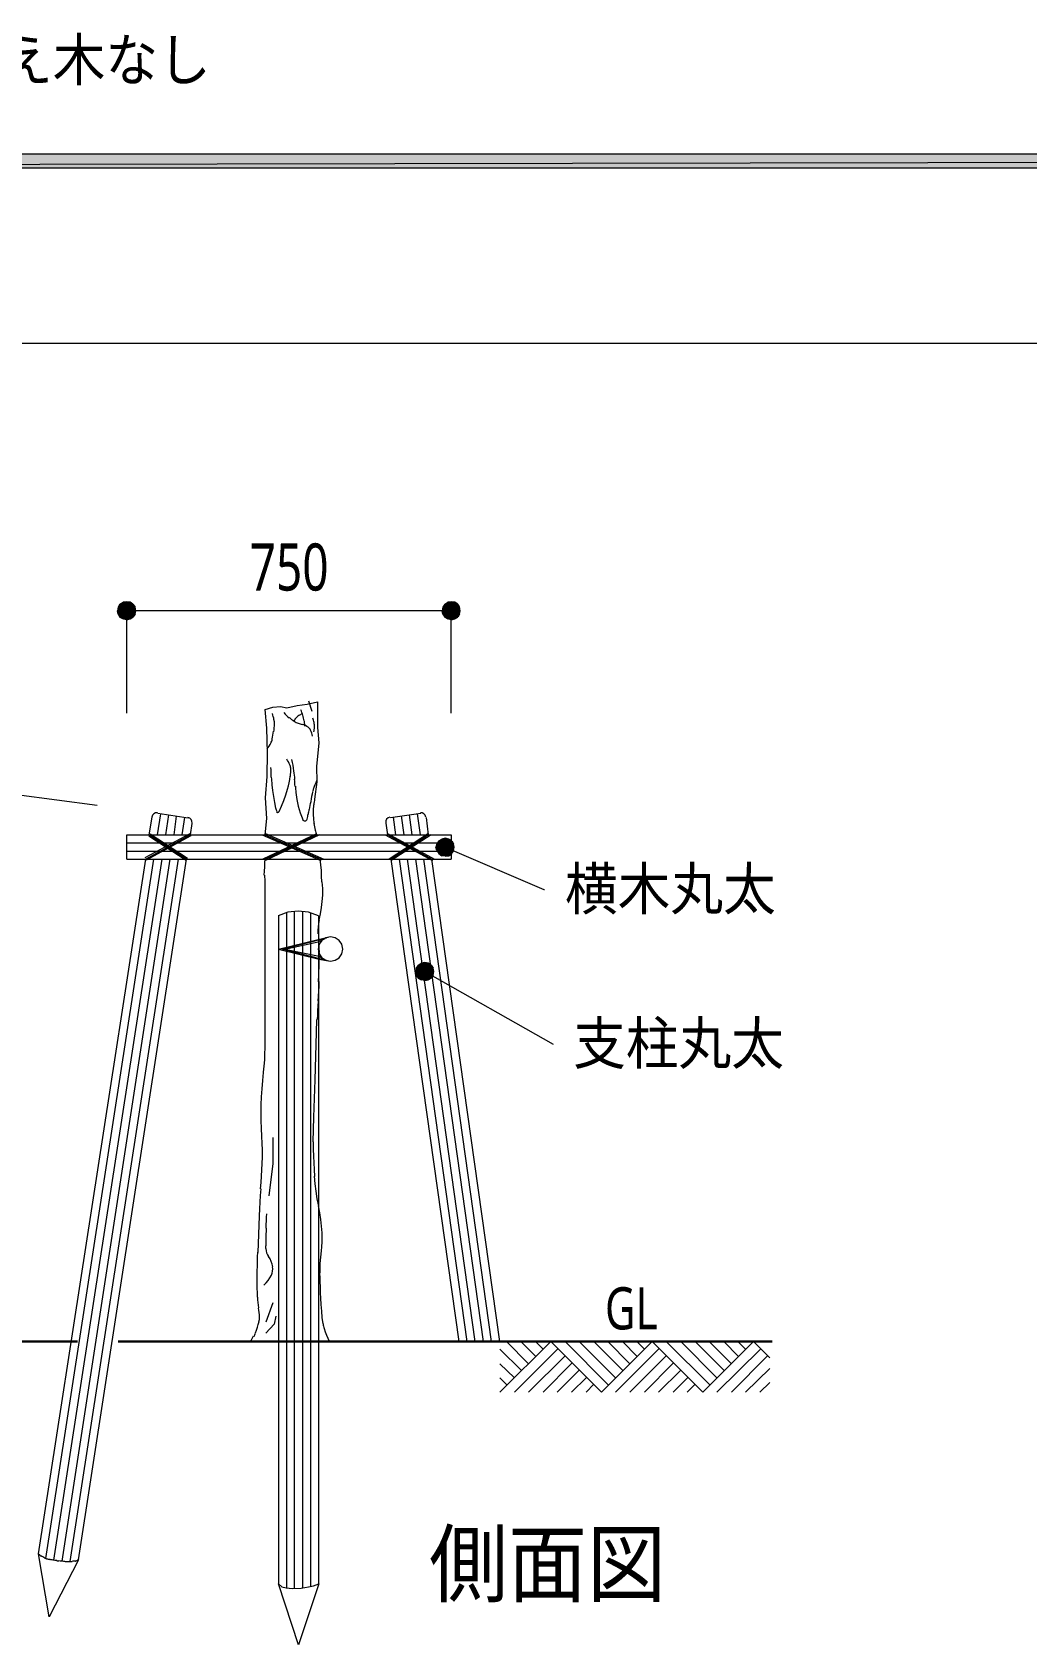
# Model space of a CAD drawing. Header units: millimetres. Extents: x 0 to 420, y 0 to 297.
# Drawn here: x 113.4 to 162.5, y 132.8 to 212.3 of the extents above; entities that cross this region are included whole.
import ezdxf
from ezdxf.enums import TextEntityAlignment as Align

# ---------------------------------------------------------------- set-up
doc = ezdxf.new("R2010")
doc.units = ezdxf.units.MM
doc.styles.add('kst32b', font='NotoSansJP-Variable.ttf')

msp = doc.modelspace()

# ---------------------------------------------------------------- hatches: boundary and pattern name
h = msp.add_hatch(color=7)
h.paths.add_polyline_path([(394.166, 205.634), (394.166, 206.333), (26.183, 205.634), (394.166, 205.634)])
h.paths.add_polyline_path([(394.166, 206.333), (26.183, 205.634), (26.183, 206.333), (394.166, 206.333)])
h = msp.add_hatch(color=7)
h.paths.add_polyline_path([(117.687, 183.959), (117.644, 183.79), (118.089, 183.79), (117.687, 183.959)])
h.paths.add_polyline_path([(117.644, 183.79), (118.089, 183.79), (117.687, 183.621), (117.644, 183.79)])
h.paths.add_polyline_path([(118.089, 183.79), (117.687, 183.621), (117.771, 183.473), (118.089, 183.79)])
h = msp.add_hatch(color=7)
h.paths.add_polyline_path([(118.089, 184.235), (117.92, 184.213), (118.089, 183.79), (118.089, 184.235)])
h.paths.add_polyline_path([(117.92, 184.213), (118.089, 183.79), (117.771, 184.108), (117.92, 184.213)])
h.paths.add_polyline_path([(118.089, 183.79), (117.771, 184.108), (117.687, 183.959), (118.089, 183.79)])
h = msp.add_hatch(color=7)
h.paths.add_polyline_path([(117.771, 183.473), (117.92, 183.388), (118.089, 183.79), (117.771, 183.473)])
h.paths.add_polyline_path([(117.92, 183.388), (118.089, 183.79), (118.089, 183.346), (117.92, 183.388)])
h.paths.add_polyline_path([(118.089, 183.79), (118.089, 183.346), (118.279, 183.388), (118.089, 183.79)])
for points in [[(118.279, 184.213), (118.089, 184.235), (118.089, 183.79), (118.279, 184.213)], [(134.281, 184.213), (134.112, 184.235), (134.112, 183.79), (134.281, 184.213)], [(133.985, 172.529), (133.816, 172.572), (133.816, 172.127), (133.985, 172.529)], [(132.969, 166.412), (132.8, 166.433), (132.8, 165.989), (132.969, 166.412)]]:
    msp.add_hatch(color=7).paths.add_polyline_path(points)
h = msp.add_hatch(color=7)
h.paths.add_polyline_path([(118.554, 183.79), (118.512, 183.959), (118.089, 183.79), (118.554, 183.79)])
h.paths.add_polyline_path([(118.512, 183.959), (118.089, 183.79), (118.406, 184.108), (118.512, 183.959)])
h.paths.add_polyline_path([(118.089, 183.79), (118.406, 184.108), (118.279, 184.213), (118.089, 183.79)])
h = msp.add_hatch(color=7)
h.paths.add_polyline_path([(118.279, 183.388), (118.406, 183.473), (118.089, 183.79), (118.279, 183.388)])
h.paths.add_polyline_path([(118.406, 183.473), (118.089, 183.79), (118.512, 183.621), (118.406, 183.473)])
h.paths.add_polyline_path([(118.089, 183.79), (118.512, 183.621), (118.554, 183.79), (118.089, 183.79)])
h = msp.add_hatch(color=7)
h.paths.add_polyline_path([(133.689, 183.959), (133.668, 183.79), (134.112, 183.79), (133.689, 183.959)])
h.paths.add_polyline_path([(133.668, 183.79), (134.112, 183.79), (133.689, 183.621), (133.668, 183.79)])
h.paths.add_polyline_path([(134.112, 183.79), (133.689, 183.621), (133.795, 183.473), (134.112, 183.79)])
h = msp.add_hatch(color=7)
h.paths.add_polyline_path([(134.112, 184.235), (133.943, 184.213), (134.112, 183.79), (134.112, 184.235)])
h.paths.add_polyline_path([(133.943, 184.213), (134.112, 183.79), (133.795, 184.108), (133.943, 184.213)])
h.paths.add_polyline_path([(134.112, 183.79), (133.795, 184.108), (133.689, 183.959), (134.112, 183.79)])
h = msp.add_hatch(color=7)
h.paths.add_polyline_path([(133.795, 183.473), (133.943, 183.388), (134.112, 183.79), (133.795, 183.473)])
h.paths.add_polyline_path([(133.943, 183.388), (134.112, 183.79), (134.112, 183.346), (133.943, 183.388)])
h.paths.add_polyline_path([(134.112, 183.79), (134.112, 183.346), (134.281, 183.388), (134.112, 183.79)])
h = msp.add_hatch(color=7)
h.paths.add_polyline_path([(134.557, 183.79), (134.514, 183.959), (134.112, 183.79), (134.557, 183.79)])
h.paths.add_polyline_path([(134.514, 183.959), (134.112, 183.79), (134.429, 184.108), (134.514, 183.959)])
h.paths.add_polyline_path([(134.112, 183.79), (134.429, 184.108), (134.281, 184.213), (134.112, 183.79)])
h = msp.add_hatch(color=7)
h.paths.add_polyline_path([(134.281, 183.388), (134.429, 183.473), (134.112, 183.79), (134.281, 183.388)])
h.paths.add_polyline_path([(134.429, 183.473), (134.112, 183.79), (134.514, 183.621), (134.429, 183.473)])
h.paths.add_polyline_path([(134.112, 183.79), (134.514, 183.621), (134.557, 183.79), (134.112, 183.79)])
h = msp.add_hatch(color=7)
h.paths.add_polyline_path([(133.392, 172.297), (133.35, 172.127), (133.816, 172.127), (133.392, 172.297)])
h.paths.add_polyline_path([(133.35, 172.127), (133.816, 172.127), (133.392, 171.958), (133.35, 172.127)])
h.paths.add_polyline_path([(133.816, 172.127), (133.392, 171.958), (133.498, 171.81), (133.816, 172.127)])
h = msp.add_hatch(color=7)
h.paths.add_polyline_path([(133.816, 172.572), (133.646, 172.529), (133.816, 172.127), (133.816, 172.572)])
h.paths.add_polyline_path([(133.646, 172.529), (133.816, 172.127), (133.498, 172.445), (133.646, 172.529)])
h.paths.add_polyline_path([(133.816, 172.127), (133.498, 172.445), (133.392, 172.297), (133.816, 172.127)])
h = msp.add_hatch(color=7)
h.paths.add_polyline_path([(133.498, 171.81), (133.646, 171.704), (133.816, 172.127), (133.498, 171.81)])
h.paths.add_polyline_path([(133.646, 171.704), (133.816, 172.127), (133.816, 171.683), (133.646, 171.704)])
h.paths.add_polyline_path([(133.816, 172.127), (133.816, 171.683), (133.985, 171.704), (133.816, 172.127)])
h = msp.add_hatch(color=7)
h.paths.add_polyline_path([(134.26, 172.127), (134.218, 172.297), (133.816, 172.127), (134.26, 172.127)])
h.paths.add_polyline_path([(134.218, 172.297), (133.816, 172.127), (134.133, 172.445), (134.218, 172.297)])
h.paths.add_polyline_path([(133.816, 172.127), (134.133, 172.445), (133.985, 172.529), (133.816, 172.127)])
h = msp.add_hatch(color=7)
h.paths.add_polyline_path([(133.985, 171.704), (134.133, 171.81), (133.816, 172.127), (133.985, 171.704)])
h.paths.add_polyline_path([(134.133, 171.81), (133.816, 172.127), (134.218, 171.958), (134.133, 171.81)])
h.paths.add_polyline_path([(133.816, 172.127), (134.218, 171.958), (134.26, 172.127), (133.816, 172.127)])
h = msp.add_hatch(color=7)
h.paths.add_polyline_path([(132.8, 166.433), (132.63, 166.412), (132.8, 165.989), (132.8, 166.433)])
h.paths.add_polyline_path([(132.63, 166.412), (132.8, 165.989), (132.482, 166.306), (132.63, 166.412)])
h.paths.add_polyline_path([(132.8, 165.989), (132.482, 166.306), (132.376, 166.158), (132.8, 165.989)])
h = msp.add_hatch(color=7)
h.paths.add_polyline_path([(133.244, 165.989), (133.223, 166.158), (132.8, 165.989), (133.244, 165.989)])
h.paths.add_polyline_path([(133.223, 166.158), (132.8, 165.989), (133.117, 166.306), (133.223, 166.158)])
h.paths.add_polyline_path([(132.8, 165.989), (133.117, 166.306), (132.969, 166.412), (132.8, 165.989)])
h = msp.add_hatch(color=7)
h.paths.add_polyline_path([(132.376, 166.158), (132.355, 165.989), (132.8, 165.989), (132.376, 166.158)])
h.paths.add_polyline_path([(132.355, 165.989), (132.8, 165.989), (132.376, 165.82), (132.355, 165.989)])
h.paths.add_polyline_path([(132.8, 165.989), (132.376, 165.82), (132.482, 165.671), (132.8, 165.989)])
h = msp.add_hatch(color=7)
h.paths.add_polyline_path([(132.482, 165.671), (132.63, 165.587), (132.8, 165.989), (132.482, 165.671)])
h.paths.add_polyline_path([(132.63, 165.587), (132.8, 165.989), (132.8, 165.544), (132.63, 165.587)])
h.paths.add_polyline_path([(132.8, 165.989), (132.8, 165.544), (132.969, 165.587), (132.8, 165.989)])
h = msp.add_hatch(color=7)
h.paths.add_polyline_path([(132.969, 165.587), (133.117, 165.671), (132.8, 165.989), (132.969, 165.587)])
h.paths.add_polyline_path([(133.117, 165.671), (132.8, 165.989), (133.223, 165.82), (133.117, 165.671)])
h.paths.add_polyline_path([(132.8, 165.989), (133.223, 165.82), (133.244, 165.989), (132.8, 165.989)])

# ---------------------------------------------------------------- linework, layer by layer
at = {"lineweight": 0}
for points in [[(394.166, 205.634), (394.166, 206.333), (26.183, 205.634)], [(394.166, 206.333), (26.183, 205.634), (26.183, 206.333)], [(117.687, 183.959), (117.644, 183.79), (118.089, 183.79)], [(117.644, 183.79), (118.089, 183.79), (117.687, 183.621)], [(118.089, 183.79), (117.771, 184.108), (117.687, 183.959)], [(118.089, 183.79), (117.687, 183.621), (117.771, 183.473)], [(117.92, 184.213), (118.089, 183.79), (117.771, 184.108)], [(117.771, 183.473), (117.92, 183.388), (118.089, 183.79)], [(118.089, 184.235), (117.92, 184.213), (118.089, 183.79)], [(117.92, 183.388), (118.089, 183.79), (118.089, 183.346)], [(118.279, 184.213), (118.089, 184.235), (118.089, 183.79)], [(118.089, 183.79), (118.406, 184.108), (118.279, 184.213)], [(118.512, 183.959), (118.089, 183.79), (118.406, 184.108)], [(118.554, 183.79), (118.512, 183.959), (118.089, 183.79)], [(118.089, 183.79), (118.089, 183.346), (118.279, 183.388)], [(118.279, 183.388), (118.406, 183.473), (118.089, 183.79)], [(118.406, 183.473), (118.089, 183.79), (118.512, 183.621)], [(118.089, 183.79), (118.512, 183.621), (118.554, 183.79)], [(133.689, 183.959), (133.668, 183.79), (134.112, 183.79)], [(133.668, 183.79), (134.112, 183.79), (133.689, 183.621)], [(134.112, 183.79), (133.795, 184.108), (133.689, 183.959)], [(134.112, 183.79), (133.689, 183.621), (133.795, 183.473)], [(133.943, 184.213), (134.112, 183.79), (133.795, 184.108)], [(133.795, 183.473), (133.943, 183.388), (134.112, 183.79)], [(134.112, 184.235), (133.943, 184.213), (134.112, 183.79)], [(133.943, 183.388), (134.112, 183.79), (134.112, 183.346)], [(134.281, 184.213), (134.112, 184.235), (134.112, 183.79)], [(134.112, 183.79), (134.429, 184.108), (134.281, 184.213)], [(134.514, 183.959), (134.112, 183.79), (134.429, 184.108)], [(134.557, 183.79), (134.514, 183.959), (134.112, 183.79)], [(134.112, 183.79), (134.112, 183.346), (134.281, 183.388)], [(134.281, 183.388), (134.429, 183.473), (134.112, 183.79)], [(134.429, 183.473), (134.112, 183.79), (134.514, 183.621)], [(134.112, 183.79), (134.514, 183.621), (134.557, 183.79)], [(133.392, 172.297), (133.35, 172.127), (133.816, 172.127)], [(133.35, 172.127), (133.816, 172.127), (133.392, 171.958)], [(133.816, 172.127), (133.498, 172.445), (133.392, 172.297)], [(133.816, 172.127), (133.392, 171.958), (133.498, 171.81)], [(133.646, 172.529), (133.816, 172.127), (133.498, 172.445)], [(133.498, 171.81), (133.646, 171.704), (133.816, 172.127)], [(133.816, 172.572), (133.646, 172.529), (133.816, 172.127)], [(133.646, 171.704), (133.816, 172.127), (133.816, 171.683)], [(133.985, 172.529), (133.816, 172.572), (133.816, 172.127)], [(133.816, 172.127), (134.133, 172.445), (133.985, 172.529)], [(134.218, 172.297), (133.816, 172.127), (134.133, 172.445)], [(134.26, 172.127), (134.218, 172.297), (133.816, 172.127)], [(133.816, 172.127), (133.816, 171.683), (133.985, 171.704)], [(133.985, 171.704), (134.133, 171.81), (133.816, 172.127)], [(134.133, 171.81), (133.816, 172.127), (134.218, 171.958)], [(133.816, 172.127), (134.218, 171.958), (134.26, 172.127)], [(132.8, 165.989), (132.482, 166.306), (132.376, 166.158)], [(132.63, 166.412), (132.8, 165.989), (132.482, 166.306)], [(132.8, 166.433), (132.63, 166.412), (132.8, 165.989)], [(132.969, 166.412), (132.8, 166.433), (132.8, 165.989)], [(132.8, 165.989), (133.117, 166.306), (132.969, 166.412)], [(133.223, 166.158), (132.8, 165.989), (133.117, 166.306)], [(132.376, 166.158), (132.355, 165.989), (132.8, 165.989)], [(132.355, 165.989), (132.8, 165.989), (132.376, 165.82)], [(132.8, 165.989), (132.376, 165.82), (132.482, 165.671)], [(132.482, 165.671), (132.63, 165.587), (132.8, 165.989)], [(132.63, 165.587), (132.8, 165.989), (132.8, 165.544)], [(133.244, 165.989), (133.223, 166.158), (132.8, 165.989)], [(132.8, 165.989), (132.8, 165.544), (132.969, 165.587)], [(132.969, 165.587), (133.117, 165.671), (132.8, 165.989)], [(133.117, 165.671), (132.8, 165.989), (133.223, 165.82)], [(132.8, 165.989), (133.223, 165.82), (133.244, 165.989)]]:
    msp.add_lwpolyline(points, close=True, dxfattribs=at)
at = {"lineweight": 13}
for points in [[(394.166, 196.977), (26.183, 196.977)], [(118.11, 178.731), (118.11, 183.79)], [(134.112, 178.731), (134.112, 183.79), (118.11, 183.79)], [(124.926, 172.741), (125.01, 173.546), (124.947, 174.561), (125.032, 175.62), (125.053, 176.784), (125.01, 177.99), (124.926, 178.922), (125.307, 179.028), (125.688, 179.07), (126.005, 179.006), (126.513, 179.112), (127, 179.176), (127.508, 179.303), (127.508, 178.752), (127.508, 178.033), (127.571, 177.271), (127.466, 176.107), (127.487, 175.345), (127.36, 174.498)], [(127.063, 179.345), (127.233, 178.837)], [(125.367, 178.413), (125.351, 178.491), (125.332, 178.569), (125.31, 178.647), (125.286, 178.723)], [(125.362, 177.824), (125.373, 177.918), (125.382, 178.013), (125.387, 178.108), (125.391, 178.203)], [(125.391, 178.215), (125.391, 178.264), (125.388, 178.312), (125.383, 178.36), (125.375, 178.408)], [(125.855, 178.763), (125.915, 178.695), (125.977, 178.629), (126.041, 178.566), (126.108, 178.505)], [(126.124, 178.516), (126.179, 178.47), (126.236, 178.426), (126.295, 178.385), (126.356, 178.346)], [(126.39, 178.416), (126.378, 178.396), (126.366, 178.377), (126.356, 178.356), (126.346, 178.336)], [(126.36, 178.337), (126.454, 178.285), (126.553, 178.24), (126.654, 178.204), (126.759, 178.175)], [(126.444, 178.489), (126.43, 178.471), (126.416, 178.453), (126.402, 178.435), (126.39, 178.416)], [(126.586, 178.616), (126.548, 178.588), (126.511, 178.557), (126.476, 178.524), (126.444, 178.489)], [(126.758, 178.699), (126.713, 178.682), (126.67, 178.663), (126.627, 178.641), (126.586, 178.616)], [(126.792, 178.639), (126.77, 178.708), (126.745, 178.776), (126.719, 178.844), (126.69, 178.91)], [(126.86, 178.357), (126.846, 178.428), (126.83, 178.499), (126.812, 178.569), (126.792, 178.639)], [(126.878, 178.229), (126.874, 178.261), (126.87, 178.293), (126.865, 178.325), (126.86, 178.357)], [(126.89, 178.1), (126.888, 178.133), (126.885, 178.165), (126.882, 178.197), (126.878, 178.229)], [(127.343, 178.271), (127.333, 178.328), (127.32, 178.385), (127.304, 178.441), (127.286, 178.496)], [(127.36, 178.04), (127.359, 178.098), (127.357, 178.156), (127.351, 178.214), (127.343, 178.271)], [(125.213, 177.256), (125.235, 177.302), (125.254, 177.349), (125.27, 177.398), (125.284, 177.447)], [(125.272, 177.468), (125.293, 177.561), (125.312, 177.654), (125.328, 177.748), (125.341, 177.842)], [(127.059, 178.041), (126.989, 178.087), (126.915, 178.126), (126.837, 178.157), (126.756, 178.18)], [(127.169, 177.904), (127.146, 177.944), (127.118, 177.98), (127.086, 178.013), (127.051, 178.042)], [(127.271, 177.609), (127.252, 177.684), (127.229, 177.758), (127.201, 177.83), (127.168, 177.901)], [(127.335, 177.812), (127.34, 177.841), (127.345, 177.869), (127.349, 177.897), (127.352, 177.926)], [(127.352, 177.926), (127.355, 177.954), (127.357, 177.983), (127.359, 178.012), (127.36, 178.04)], [(125.035, 176.972), (125.083, 177.042), (125.129, 177.114), (125.172, 177.187), (125.213, 177.262)], [(125.202, 176.055), (125.204, 175.936), (125.207, 175.818), (125.212, 175.699), (125.218, 175.58)], [(126.148, 176.187), (126.114, 176.261), (126.077, 176.334), (126.037, 176.406), (125.994, 176.475)], [(126.194, 176.027), (126.189, 176.07), (126.181, 176.113), (126.169, 176.154), (126.154, 176.195)], [(126.177, 175.62), (126.188, 175.719), (126.195, 175.82), (126.195, 175.92), (126.191, 176.02)], [(126.351, 175.886), (126.329, 176.028), (126.306, 176.169), (126.281, 176.311), (126.254, 176.452)], [(126.402, 175.47), (126.392, 175.575), (126.381, 175.679), (126.368, 175.783), (126.353, 175.886)], [(125.232, 175.573), (125.238, 175.484), (125.245, 175.396), (125.253, 175.308), (125.263, 175.22)], [(125.259, 175.21), (125.296, 174.919), (125.338, 174.628), (125.384, 174.338), (125.435, 174.049)], [(126.037, 174.995), (126.078, 175.151), (126.113, 175.308), (126.144, 175.466), (126.169, 175.626)], [(126.407, 175.122), (126.401, 175.211), (126.395, 175.299), (126.388, 175.388), (126.381, 175.476)], [(126.423, 175.128), (126.427, 175.053), (126.433, 174.978), (126.439, 174.904), (126.445, 174.829)], [(127.315, 175.022), (127.302, 174.985), (127.291, 174.947), (127.281, 174.909), (127.273, 174.871)], [(127.466, 175.394), (127.426, 175.301), (127.388, 175.207), (127.351, 175.112), (127.315, 175.017)], [(116.65, 174.18), (112.67, 174.71), (107.569, 135.022)], [(125.621, 173.89), (125.743, 174.157), (125.853, 174.43), (125.95, 174.707), (126.036, 174.988)], [(126.447, 174.821), (126.492, 174.481), (126.563, 174.145), (126.66, 173.817), (126.783, 173.496)], [(127.116, 173.983), (127.136, 174.084), (127.155, 174.185), (127.175, 174.286), (127.194, 174.387)], [(127.268, 174.862), (127.245, 174.744), (127.222, 174.625), (127.199, 174.506), (127.176, 174.387)], [(127.367, 174.506), (127.357, 174.432), (127.348, 174.357), (127.34, 174.283), (127.332, 174.208)], [(119.211, 172.741), (119.359, 173.609)], [(119.618, 173.818), (119.522, 173.813), (119.437, 173.774), (119.374, 173.705), (119.341, 173.614)], [(119.613, 172.741), (119.782, 173.778)], [(119.634, 173.8), (121.137, 173.567)], [(120.036, 172.741), (120.184, 173.715)], [(120.438, 172.741), (120.565, 173.651)], [(120.841, 172.741), (120.968, 173.588)], [(121.325, 173.307), (121.32, 173.404), (121.28, 173.488), (121.212, 173.552), (121.121, 173.585)], [(125.441, 174.063), (125.452, 174.019), (125.466, 173.976), (125.485, 173.935), (125.507, 173.895)], [(125.487, 173.876), (125.5, 173.861), (125.516, 173.85), (125.534, 173.843), (125.554, 173.842), (125.574, 173.846), (125.591, 173.854), (125.606, 173.867), (125.617, 173.884)], [(126.777, 173.489), (126.796, 173.458), (126.824, 173.435), (126.858, 173.421), (126.895, 173.419), (126.931, 173.429), (126.961, 173.448), (126.984, 173.476), (126.998, 173.511)], [(127.002, 173.511), (127.015, 173.574), (127.028, 173.636), (127.041, 173.698), (127.054, 173.76)], [(127.061, 173.759), (127.072, 173.816), (127.084, 173.874), (127.095, 173.932), (127.107, 173.989)], [(127.317, 174.211), (127.312, 174.122), (127.307, 174.032), (127.302, 173.942), (127.297, 173.853)], [(127.298, 173.849), (127.301, 173.764), (127.306, 173.679), (127.311, 173.594), (127.318, 173.509)], [(127.312, 173.509), (127.319, 173.455), (127.326, 173.401), (127.334, 173.346), (127.341, 173.292)], [(131.083, 173.607), (130.992, 173.575), (130.923, 173.512), (130.882, 173.428), (130.876, 173.332)], [(131.106, 173.588), (132.609, 173.8)], [(131.382, 172.741), (131.254, 173.609)], [(131.784, 172.741), (131.657, 173.672)], [(132.186, 172.741), (132.059, 173.715)], [(132.588, 172.741), (132.44, 173.778)], [(132.861, 173.611), (132.829, 173.702), (132.766, 173.772), (132.682, 173.813), (132.586, 173.818)], [(132.99, 172.741), (132.884, 173.588)], [(118.11, 171.535), (118.11, 172.741), (134.112, 172.741), (134.112, 171.535)], [(121.221, 172.783), (118.999, 171.598)], [(121.243, 172.741), (119.041, 171.535)], [(121.264, 172.678), (119.062, 171.492)], [(119.19, 172.678), (121.031, 171.492)], [(119.211, 172.741), (121.052, 171.535)], [(119.253, 172.783), (121.095, 171.577)], [(121.243, 172.741), (121.327, 173.292)], [(124.778, 172.741), (127.677, 171.471)], [(127.466, 172.783), (124.82, 171.535)], [(124.926, 172.741), (127.677, 171.535)], [(124.947, 172.805), (127.826, 171.535)], [(127.487, 172.741), (124.947, 171.535)], [(127.614, 172.741), (124.947, 171.471)], [(127.34, 173.299), (127.354, 173.216), (127.369, 173.134), (127.384, 173.052), (127.4, 172.969)], [(127.396, 172.966), (127.411, 172.911), (127.428, 172.856), (127.446, 172.801), (127.466, 172.747)], [(130.852, 172.741), (133.181, 171.471)], [(130.979, 172.741), (130.895, 173.313)], [(130.958, 172.805), (133.287, 171.535)], [(130.979, 172.741), (133.16, 171.535)], [(132.99, 172.805), (131.043, 171.535)], [(132.99, 172.741), (131.149, 171.535)], [(133.117, 172.741), (131.149, 171.471)], [(118.11, 172.339), (134.112, 172.339)], [(118.11, 171.937), (134.112, 171.937)], [(133.816, 172.127), (138.684, 170.032), (138.705, 170.032)], [(115.718, 136.969), (114.279, 134.154), (113.75, 137.266), (119.041, 171.535)], [(114.11, 137.033), (119.444, 171.535)], [(114.512, 136.948), (119.846, 171.535)], [(114.914, 136.906), (120.248, 171.535)], [(115.316, 136.885), (120.65, 171.535)], [(115.718, 136.969), (121.052, 171.535)], [(118.11, 171.535), (134.112, 171.535)], [(124.888, 170.748), (124.9, 170.949), (124.911, 171.15), (124.92, 171.351), (124.928, 171.553)], [(127.719, 170.417), (127.716, 170.698), (127.702, 170.98), (127.677, 171.26), (127.642, 171.54)], [(134.493, 147.743), (131.149, 171.535)], [(134.895, 147.743), (131.551, 171.535)], [(135.297, 147.743), (131.953, 171.535)], [(135.7, 147.743), (132.355, 171.535)], [(136.102, 147.743), (132.757, 171.535)], [(136.504, 147.743), (133.16, 171.535)], [(124.926, 170.508), (124.925, 170.566), (124.923, 170.623), (124.919, 170.681), (124.915, 170.739)], [(124.926, 162.221), (124.926, 164.38), (124.926, 167.894), (124.926, 170.497)], [(127.775, 169.761), (127.783, 169.926), (127.78, 170.092), (127.765, 170.258), (127.739, 170.422)], [(127.599, 168.541), (127.657, 168.844), (127.705, 169.148), (127.744, 169.453), (127.774, 169.76)], [(127.566, 168.735), (127.076, 168.914), (126.566, 168.973), (126.056, 168.914), (125.567, 168.735)], [(127.571, 135.784), (126.577, 132.779), (125.582, 135.784), (125.751, 135.636), (125.963, 135.594), (126.259, 135.551), (126.704, 135.572), (127.063, 135.636), (127.318, 135.678), (127.571, 135.784), (127.571, 168.741)], [(125.582, 168.741), (125.582, 135.784)], [(125.984, 168.889), (125.984, 135.594)], [(126.365, 168.952), (126.365, 135.572)], [(126.767, 168.952), (126.767, 135.594)], [(127.169, 168.889), (127.169, 135.657)], [(127.595, 168.535), (127.564, 168.364), (127.543, 168.192), (127.531, 168.018), (127.53, 167.844)], [(125.582, 167.09), (127.55, 167.576)], [(125.582, 167.09), (127.593, 166.603)], [(127.953, 166.539), (125.751, 167.09), (127.953, 167.661)], [(125.899, 167.09), (127.55, 167.45)], [(125.899, 167.09), (127.593, 166.751)], [(127.55, 167.576), (128.037, 167.682)], [(127.55, 167.45), (127.889, 167.619)], [(127.554, 167.842), (127.56, 167.614), (127.568, 167.385), (127.58, 167.157), (127.595, 166.929)], [(127.592, 166.34), (127.592, 166.487), (127.589, 166.634), (127.583, 166.781), (127.574, 166.928)], [(127.582, 165.675), (127.584, 165.841), (127.586, 166.007), (127.588, 166.172), (127.589, 166.338)], [(127.593, 166.751), (127.868, 166.582)], [(127.593, 166.603), (128.037, 166.518)], [(127.546, 164.54), (127.562, 164.778), (127.575, 165.017), (127.587, 165.256), (127.596, 165.495)], [(127.566, 165.481), (127.567, 165.529), (127.569, 165.578), (127.57, 165.627), (127.571, 165.676)], [(132.8, 165.989), (139.129, 162.412)], [(127.548, 164.525), (127.533, 164.3), (127.52, 164.074), (127.51, 163.848), (127.501, 163.622)], [(127.296, 157.586), (127.339, 158.813), (127.402, 160.655), (127.466, 162.983), (127.487, 163.618)], [(124.856, 161.026), (124.887, 161.326), (124.908, 161.628), (124.921, 161.93), (124.926, 162.232)], [(124.838, 161.016), (124.796, 160.614), (124.762, 160.212), (124.738, 159.81), (124.722, 159.407)], [(124.72, 159.415), (124.714, 159.026), (124.718, 158.638), (124.733, 158.249), (124.758, 157.861)], [(124.787, 156.507), (124.798, 156.845), (124.797, 157.182), (124.787, 157.519), (124.766, 157.856)], [(125.307, 157.797), (125.307, 156.527), (125.116, 154.919)], [(127.299, 157.597), (127.297, 157.504), (127.296, 157.412), (127.297, 157.32), (127.3, 157.228)], [(127.301, 157.223), (127.314, 156.889), (127.328, 156.555), (127.344, 156.221), (127.361, 155.887)], [(124.706, 155.264), (124.731, 155.576), (124.753, 155.889), (124.771, 156.201), (124.787, 156.514)], [(124.716, 155.272), (124.69, 154.94), (124.666, 154.608), (124.646, 154.276), (124.629, 153.944)], [(127.351, 155.89), (127.379, 155.519), (127.423, 155.15), (127.484, 154.783), (127.56, 154.419)], [(127.737, 153.096), (127.717, 153.43), (127.681, 153.764), (127.629, 154.095), (127.56, 154.424)], [(124.629, 153.924), (124.566, 152.125)], [(125, 154.043), (124.989, 153.866), (124.98, 153.69), (124.971, 153.513), (124.964, 153.336)], [(124.98, 153.329), (124.975, 153.179), (124.972, 153.03), (124.969, 152.88), (124.968, 152.73)], [(127.703, 152.2), (127.724, 152.421), (127.736, 152.644), (127.741, 152.866), (127.737, 153.089)], [(124.549, 152.152), (124.542, 151.921), (124.535, 151.69), (124.53, 151.46), (124.527, 151.229)], [(124.947, 152.453), (124.947, 152.42), (124.947, 152.386), (124.947, 152.353), (124.947, 152.32)], [(124.968, 152.724), (124.968, 152.656), (124.968, 152.589), (124.968, 152.521), (124.968, 152.453)], [(124.968, 152.321), (124.977, 152.215), (125.002, 152.113), (125.042, 152.016), (125.097, 151.925)], [(127.687, 152.206), (127.657, 151.896), (127.634, 151.586), (127.62, 151.276), (127.614, 150.965)], [(124.525, 151.224), (124.524, 151.119), (124.524, 151.015), (124.524, 150.911), (124.526, 150.806)], [(125.312, 151.423), (125.281, 151.559), (125.235, 151.691), (125.175, 151.816), (125.1, 151.934)], [(125.238, 151.011), (125.277, 151.109), (125.3, 151.212), (125.307, 151.317), (125.298, 151.422)], [(124.513, 150.808), (124.518, 150.586), (124.523, 150.364), (124.53, 150.141), (124.537, 149.919)], [(124.863, 150.521), (124.976, 150.628), (125.077, 150.747), (125.166, 150.875), (125.241, 151.012)], [(127.635, 150.972), (127.636, 150.697), (127.641, 150.421), (127.651, 150.145), (127.666, 149.87)], [(124.547, 149.922), (124.554, 149.79), (124.566, 149.658), (124.583, 149.526), (124.605, 149.395)], [(125.307, 149.648), (124.968, 148.696)], [(127.654, 149.872), (127.676, 149.557), (127.702, 149.242), (127.734, 148.928), (127.769, 148.614)], [(124.65, 148.949), (124.648, 149.059), (124.64, 149.169), (124.627, 149.279), (124.609, 149.388)], [(124.623, 148.719), (124.635, 148.774), (124.644, 148.83), (124.649, 148.886), (124.651, 148.943)], [(125.455, 148.992), (125.37, 148.59), (124.968, 148.146)], [(124.211, 147.764), (124.251, 147.825), (124.29, 147.888), (124.327, 147.951), (124.363, 148.015)], [(124.39, 147.993), (124.41, 148.031), (124.428, 148.07), (124.445, 148.11), (124.46, 148.15)], [(124.458, 148.159), (124.506, 148.299), (124.551, 148.441), (124.593, 148.584), (124.631, 148.727)], [(127.792, 148.61), (127.8, 148.551), (127.812, 148.493), (127.827, 148.435), (127.844, 148.379)], [(127.843, 148.374), (127.898, 148.216), (127.956, 148.059), (128.017, 147.903), (128.081, 147.748)], [(136.504, 145.246), (139.023, 147.743)], [(136.504, 147.362), (137.583, 146.304)], [(136.843, 147.743), (137.922, 146.643)], [(137.224, 145.246), (139.361, 147.383)], [(137.541, 147.743), (138.282, 147.002)], [(138.261, 147.743), (138.642, 147.362)], [(139.023, 147.743), (141.52, 145.246)], [(139.721, 147.743), (141.859, 145.584)], [(140.42, 147.743), (142.219, 145.944)], [(141.139, 147.743), (142.579, 146.304)], [(141.838, 147.743), (142.917, 146.643)], [(142.219, 145.246), (144.357, 147.383)], [(142.558, 147.743), (143.277, 147.002)], [(143.256, 147.743), (143.637, 147.362)], [(144.018, 147.743), (146.516, 145.246)], [(144.717, 147.743), (146.876, 145.584)], [(145.436, 147.743), (147.214, 145.944)], [(146.135, 147.743), (147.574, 146.304)], [(146.516, 145.246), (149.013, 147.743)], [(146.833, 147.743), (147.934, 146.643)], [(147.214, 145.246), (149.373, 147.383)], [(147.553, 147.743), (148.272, 147.002)], [(148.251, 147.743), (148.632, 147.362)], [(149.013, 147.743), (149.818, 146.939)], [(136.504, 146.643), (137.224, 145.944)], [(137.922, 145.246), (139.721, 147.024)], [(138.642, 145.246), (140.081, 146.685)], [(142.917, 145.246), (144.717, 147.024)], [(143.637, 145.246), (145.076, 146.685)], [(147.934, 145.246), (149.712, 147.024)], [(148.632, 145.246), (149.818, 146.41)], [(136.504, 145.944), (136.864, 145.584)], [(139.34, 145.246), (140.42, 146.325)], [(140.039, 145.246), (140.779, 145.965)], [(140.758, 145.246), (141.139, 145.627)], [(144.336, 145.246), (145.436, 146.325)], [(145.055, 145.246), (145.775, 145.965)], [(145.754, 145.246), (146.135, 145.627)], [(149.331, 145.246), (149.818, 145.711)], [(113.737, 137.286), (113.755, 137.266), (113.774, 137.246), (113.793, 137.226), (113.813, 137.207)], [(113.817, 137.196), (113.828, 137.187), (113.839, 137.178), (113.85, 137.17), (113.862, 137.162)], [(113.872, 137.183), (113.92, 137.154), (113.969, 137.125), (114.019, 137.098), (114.069, 137.073)], [(114.064, 137.055), (114.086, 137.044), (114.109, 137.036), (114.132, 137.028), (114.156, 137.022)], [(114.153, 137.018), (114.189, 137.01), (114.225, 137.002), (114.26, 136.995), (114.296, 136.988)], [(114.286, 137), (114.316, 136.994), (114.347, 136.988), (114.377, 136.983), (114.408, 136.978)], [(114.405, 136.98), (114.454, 136.972), (114.503, 136.964), (114.553, 136.956), (114.602, 136.948)], [(114.611, 136.948), (114.624, 136.946), (114.638, 136.944), (114.652, 136.942), (114.665, 136.941)], [(114.656, 136.923), (114.679, 136.92), (114.703, 136.917), (114.727, 136.915), (114.75, 136.913)], [(114.754, 136.927), (114.813, 136.922), (114.871, 136.918), (114.93, 136.914), (114.989, 136.91)], [(114.989, 136.896), (115.027, 136.894), (115.065, 136.892), (115.103, 136.89), (115.141, 136.889)], [(115.15, 136.892), (115.203, 136.89), (115.257, 136.889), (115.31, 136.888), (115.364, 136.886)], [(115.356, 136.885), (115.372, 136.885), (115.387, 136.885), (115.403, 136.886), (115.419, 136.886)], [(115.421, 136.914), (115.456, 136.916), (115.491, 136.919), (115.525, 136.922), (115.56, 136.925)], [(115.557, 136.907), (115.571, 136.909), (115.585, 136.912), (115.598, 136.916), (115.611, 136.922)], [(115.615, 136.925), (115.641, 136.937), (115.667, 136.951), (115.692, 136.965), (115.716, 136.98)]]:
    msp.add_lwpolyline(points, dxfattribs=at)
for points in [[(128.757, 167.1), (128.709, 167.335), (128.58, 167.527), (128.388, 167.656), (128.154, 167.703), (127.919, 167.656), (127.727, 167.527), (127.598, 167.335), (127.55, 167.1), (127.598, 166.865), (127.727, 166.674), (127.919, 166.544), (128.154, 166.497), (128.388, 166.544), (128.58, 166.674), (128.709, 166.865)], [(144.018, 147.743), (141.52, 145.246)]]:
    msp.add_lwpolyline(points, close=True, dxfattribs=at)
at = {"lineweight": 30}
for points in [[(102.426, 147.743), (115.676, 147.743)], [(117.687, 147.743), (149.945, 147.743)]]:
    msp.add_lwpolyline(points, dxfattribs=at)

# ---------------------------------------------------------------- texts
at = {"style": 'kst32b'}
for s, height, p, p2 in [('幹周が２９ｃｍ～３９ｃｍの場合は添え木なし', 2.07913, (67.67, 209.931), (122.247, 209.931)), ('750', 2.3243, (124.164, 184.785), (128.061, 184.785)), ('横木丸太', 2.0791, (139.721, 169.037), (150.117, 169.037)), ('支柱丸太', 2.0791, (140.123, 161.417), (150.519, 161.417)), ('GL', 2.0791, (141.69, 148.336), (144.289, 148.336)), ('側面図', 3.1187, (133.011, 135.213), (144.706, 135.213))]:
    msp.add_text(s, height=height, dxfattribs=at).set_placement(p, p2, align=Align.FIT)

doc.saveas('drawing.dxf')
